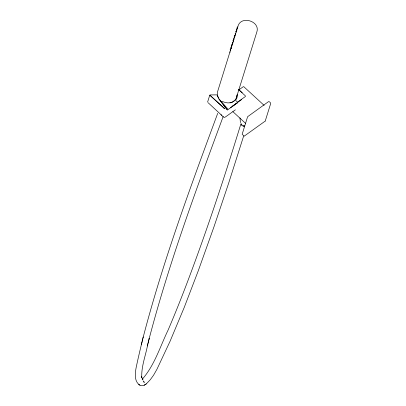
<?xml version="1.0" encoding="UTF-8"?>
<svg xmlns="http://www.w3.org/2000/svg" width="406" height="406" viewBox="0 0 406 406"><rect width="100%" height="100%" fill="white"/><g stroke="black" fill="none" stroke-linecap="round" stroke-linejoin="round"><path stroke-width="0.61" d="M236.637 30.699L236.881 30.211M142.034 341.877C139.989 350.358 137.979 358.853 136.188 367.389C135.061 373.231 134.016 381.513 139.872 385.152M148.012 343.339L147.378 345.942L147.617 344.973C145.607 355.829 141.192 366.552 141.79 377.707L141.562 376.641L142.734 379.803M141.795 342.852L142.435 340.238M147.774 344.308L148.408 341.7M229.979 51.77L229.974 52.404M141.4 344.491L141.638 343.517M143.008 337.919C162.877 261.52 190.323 187.339 217.692 113.375M142.196 341.207L142.836 338.599M148.17 342.669L148.809 340.061M142.602 339.563L143.247 336.955M148.576 341.03L149.215 338.421L148.982 339.391C168.81 263.565 196.012 189.906 223.193 116.471M240.839 124.053C224.589 177.006 207.177 229.618 187.628 281.454C181.446 297.771 174.986 313.985 168.125 330.027C160.086 346.648 154.61 365.202 142.273 379.24M243.63 136.056L228.512 183.598L213.947 226.898L198.23 270.903L184.228 307.433L170.053 341.309L156.955 369.242L153.58 375.18L150.301 379.706L146.287 383.903L144.196 385.203M207.588 102.134L209.79 95.05M230.491 50.476L230.679 49.953L230.496 50.212M231.039 48.674L231.237 48.152L231.055 48.416M231.598 46.878L231.801 46.355L231.618 46.619M232.161 45.081L232.359 44.558L232.176 44.822M237.2 28.902L237.302 28.506M236.429 97.526L256.81 32.089C260.576 21.224 241.012 15.144 237.952 26.228L217.469 92.03L217.479 95.461L218.499 98.069M265.24 121.029L270.66 103.626C270.711 102.728 269.401 101.414 268.462 101.673L247.614 116.705L242.159 134.254L244.148 136.147M234.967 36.093L235.059 35.698M235.521 34.297L235.673 33.835M233.841 39.686L233.942 39.291M233.277 41.488L233.379 41.087M243.564 126.027L243.681 125.723L244.402 126.027L243.681 125.723M236.18 32.099L236.231 32.038M234.501 37.494L234.551 37.433M232.734 43.021L232.821 42.889M237.642 27.172L237.906 26.842M234.358 100.708L232.415 102.099L229.984 102.911M234.876 100.46C231.664 103.469 226.847 103.484 222.99 101.718M237.002 28.095L236.799 28.268L237.302 27.841L237.109 28.004M236.439 29.892L236.236 30.064L236.744 29.643M235.881 31.693L235.678 31.861L236.185 31.44M235.323 33.49L235.12 33.662L235.622 33.236L235.429 33.399M234.871 35.195L234.556 35.459L235.064 35.033M234.308 36.997L233.998 37.256L234.506 36.829L234.201 37.083M233.643 38.88L233.44 39.052L233.942 38.631M232.877 40.849L233.191 40.59M232.318 42.65L232.826 42.224L232.628 42.386M231.76 44.447L232.07 44.183M231.511 45.985L231.197 46.243L231.704 45.822L231.4 46.071M230.841 47.872L230.638 48.04L231.146 47.619M230.08 49.842L230.39 49.578M233.08 40.681L233.384 40.427M231.963 44.274L232.262 44.021M238.591 90.066L243.179 86.777L243.783 86.691L264.139 105.393M232.268 106.276L241.57 99.607M230.613 107.62L237.743 102.505M227.294 110.102L237.759 102.601M235.384 109.838L225.609 116.847C223.884 118.664 222.199 115.436 221.016 114.68M244.453 135.974L265.138 121.145M146.287 383.903L143.749 385.477L141.806 385.7L140.78 385.654L138.588 384.457M210.237 94.928L216.992 94.877L218.337 97.775M222.168 101.297L222.574 101.515M142.689 379.712L143.262 380.097M238.596 89.391L242.209 92.725M239.185 90.168L245.361 95.846L245.366 96.542L237.535 102.129L235.485 100.241A10.434 8.267 17.3 0 0 237.155 94.512M232.831 111.609L245.615 123.399M208.116 102.713L221.666 115.284M218.849 98.8L227.086 109.645L218.57 98.455L227.893 109.057M144.221 382.411L143.643 381.27L144.125 382.391M240.459 122.663L239.971 117.913M236.713 95.623A9.876 7.821 17.3 0 1 235.099 99.871M244.168 126.378A3.136 2.593 17.1 0 1 241.088 123.46M232.871 42.823L232.719 43.285L232.871 42.823M241.956 125.058L241.606 124.733L241.956 125.058M223.929 108.021L209.912 95.248L224.625 108.661L223.929 108.021"/></g></svg>
